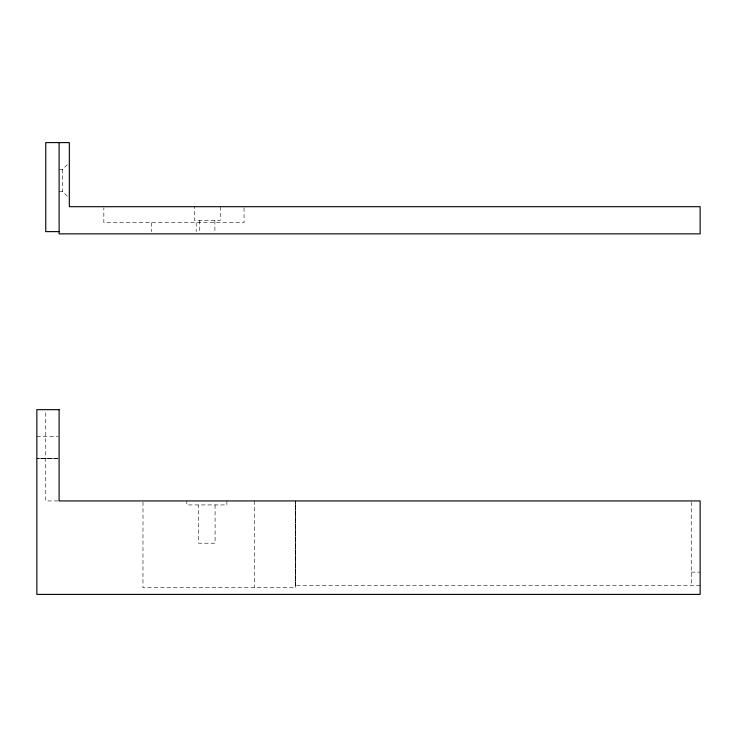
<?xml version="1.0" encoding="UTF-8"?>
<svg xmlns="http://www.w3.org/2000/svg" width="737" height="737" viewBox="0 0 737 737"><rect width="100%" height="100%" fill="white"/><g stroke="black" fill="none" stroke-linecap="round" stroke-linejoin="round"><path stroke-width="0.55" stroke-dasharray="3.69 2.76" d="M142.987 502.072L142.969 587.73L295.583 587.73L295.5 500.93L295.5 587.73M59.107 169.307L62.663 169.307L69.342 162.628M57.993 458.571L36.85 458.635L59.107 458.571M59.107 191.565L62.663 191.565L69.342 198.235M36.85 436.378L57.993 436.378M57.993 500.93L45.749 500.93L45.749 410.813M691.251 572.124L700.15 572.124M700.15 585.5L295.5 585.5L295.519 502.072M39.079 458.58L57.993 458.635M691.251 502.072L691.251 585.5M254.716 500.93L254.716 587.73M244.048 207.843L244.048 222.721L103.843 222.721L103.843 207.843M226.876 500.93L226.876 504.928L186.811 504.928L186.811 500.93M220.243 206.692L220.243 220.492L194.421 220.492L194.421 206.692M215.084 504.928L215.084 543.215L198.612 543.215L198.612 504.928M214.891 220.492L214.891 231.621M199.764 220.492L199.764 231.621M196.199 222.721L196.199 231.621M151.693 222.721L151.693 231.621M62.663 169.307L62.663 191.565"/><path stroke-width="1.11" d="M59.107 231.621L45.749 231.621L45.749 142.6L69.342 142.6L69.342 206.692L700.15 206.692L700.15 233.85L59.107 233.85L59.107 142.6M59.107 409.671L36.85 409.671L36.85 594.4L700.15 594.4L700.15 500.93L59.107 500.93L59.107 409.671"/></g></svg>
